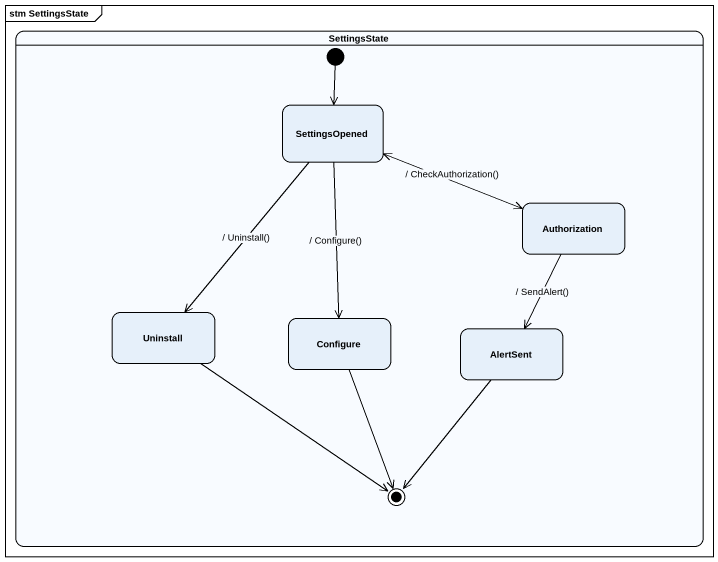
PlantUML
@startuml
mainframe stm SettingsState
hide empty description
state SettingsState {
  state SettingsOpened
  state Authorization
  state Uninstall
  state Configure
  state AlertSent
  [*] --> SettingsOpened
  Uninstall --> [*]
  Configure --> [*]
  AlertSent --> [*]
}
SettingsOpened -right-> Authorization : / CheckAuthorization()
SettingsOpened --> Uninstall : / Uninstall()
SettingsOpened --> Configure : / Configure()
Authorization -left-> SettingsOpened
Authorization --> AlertSent : / SendAlert()
@enduml
